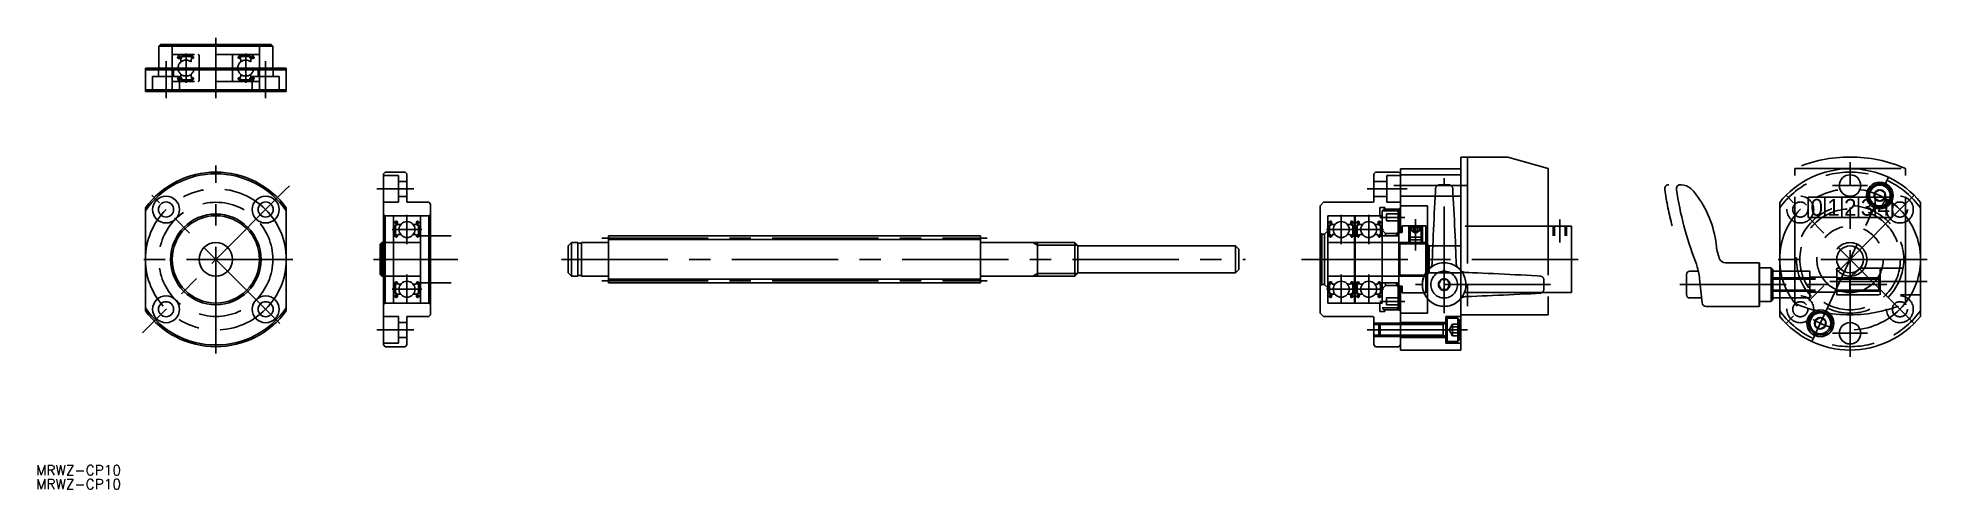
# Model space of a CAD drawing. Extents: x -53 to 510, y -68 to 66.
import ezdxf

# ---------------------------------------------------------------- set-up
doc = ezdxf.new("R2010")
doc.units = 0
for name, pattern in [('CENTER', [50.8, 31.75, -6.35, 6.35, -6.35]), ('DASHED', [19.05, 12.7, -6.35]), ('PHANTOM', [63.5, 31.75, -6.35, 6.35, -6.35, 6.35, -6.35])]:
    doc.linetypes.add(name, pattern=pattern)
doc.layers.get('0').update_dxf_attribs({"linetype": 'CONTINUOUS'})
doc.layers.add('CENTER', color=1, linetype='CENTER')
doc.styles.add('MS_明朝', font='txt', dxfattribs={"height": 2.5})
doc.styles.get("Standard").update_dxf_attribs({"font": 'txt.shx', "height": 3, "bigfont": 'bigfont.shx'})

msp = doc.modelspace()

# ---------------------------------------------------------------- linework, layer by layer
at = {"color": 7, "linetype": 'CONTINUOUS'}
for p, q in [((-17, 63.5), (-16.5, 64)), ((-17, 63.5), (17, 63.5)), ((-17, 63.5), (-17, 57)), ((16.5, 64), (-16.5, 64)), ((16.5, 64), (17, 63.5)), ((17, 63.5), (17, 57)), ((-21, 57), (21, 57)), ((-21, 50), (-21, 57)), ((21, 56.5), (-21, 56.5)), ((21, 50), (21, 57)), ((-21, 50.5), (21, 50.5)), ((-21, 50), (21, 50)), ((50.5, 26), (50, 25.5)), ((50, 25.5), (50, -25.5)), ((54.5, 25), (50, 25)), ((50.5, 26), (56.5, 26)), ((54.5, 25), (54.5, 17)), ((54.5, 23.25), (57, 23.25)), ((57, 25.5), (56.5, 26)), ((57, 25.5), (57, 17)), ((345.79, 26), (345.29, 25.5)), ((345.29, 17.3), (345.29, 25.5)), ((349.19, 23.25), (345.29, 23.25)), ((352.79, 26), (345.79, 26)), ((349.19, 25), (353.29, 25)), ((349.19, 17), (349.19, 25)), ((353.29, 25.5), (352.79, 26)), ((353.29, 8), (353.29, 27)), ((353.29, 27), (371.29, 27)), ((353.29, 25.2), (371.29, 25.2)), ((371.29, -27), (371.29, 27)), ((54.5, 17), (50, 17)), ((54.5, 18.75), (57, 18.75)), ((63.5, 17), (57, 17)), ((63.5, 17), (64, 16.5)), ((329.29, 16), (330.29, 17)), ((330.29, 17), (344.99, 17)), ((349.19, 18.75), (345.29, 18.75)), ((349.19, 17), (353.29, 17)), ((353.29, 18.8), (371.29, 18.8)), ((436.96, 22.21), (437.77, 22.07)), ((466.34, -16.97), (466.34, 16.97)), ((496.21, 20.76), (494.71, 19.9)), ((494.71, 19.9), (494.71, 18.17)), ((494.71, 18.17), (496.21, 17.3)), ((497.71, 19.9), (496.21, 20.76)), ((496.21, 17.3), (497.71, 18.17)), ((497.71, 18.17), (497.71, 19.9)), ((508.34, 16.97), (508.34, -16.97)), ((-21, -15.33), (-21, 15.33)), ((21, -15.33), (21, 15.33)), ((50.5, 13), (50, 13.5)), ((50.5, 13), (63.5, 13)), ((50.5, -13), (50.5, 13)), ((53, -12.7), (53, 12.7)), ((53.45, 11.09), (53.62, 11.29)), ((60.55, 11.09), (60.38, 11.29)), ((61, -12.7), (61, 12.7)), ((63.5, 13), (64, 13.5)), ((63.5, 13), (63.5, -13)), ((64, -16.5), (64, 16.5)), ((329.29, -16), (329.29, 16)), ((331.59, -13), (331.59, 13)), ((331.59, 13), (347.79, 13)), ((332.04, 11.09), (332.21, 11.29)), ((339.15, 11.09), (338.97, 11.29)), ((339.59, -12.7), (339.59, 12.7)), ((339.79, -12.7), (339.79, 12.7)), ((340.24, 11.09), (340.41, 11.29)), ((347.09, 13), (347.09, 15.5)), ((347.09, 15.5), (348.59, 15.5)), ((347.35, 11.09), (347.17, 11.29)), ((347.79, 14.5), (348.29, 15)), ((347.79, -13), (347.79, 14.5)), ((348.29, 15), (352.09, 15)), ((348.59, 15), (348.59, 15.5)), ((349.09, 13.55), (352.59, 13.55)), ((349.09, 13.55), (349.09, 11.45)), ((349.09, 11.45), (352.59, 11.45)), ((352.59, 14.5), (352.09, 15)), ((352.59, 7), (352.59, 14.5)), ((352.59, 14.46), (352.79, 14.46)), ((352.79, 15), (353.29, 15.5)), ((352.79, 15), (352.79, -15)), ((361.29, 16), (353.29, 16)), ((361.29, -16), (361.29, 16)), ((53.1, 11.1), (53.46, 11.1)), ((53.1, 6.95), (53.45, 6.95)), ((53.98, 10.5), (53.33, 10.12)), ((53.33, 10.12), (53.33, 7.3)), ((53.45, 6.95), (53.64, 6.72)), ((53.6, 10.67), (53.46, 10.82)), ((54.18, 10.38), (53.53, 10.01)), ((53.53, 10.01), (53.53, 7.3)), ((53.93, 7.3), (53.53, 7.3)), ((53.53, 7.1), (53.93, 7.1)), ((53.6, 10.96), (53.77, 11.16)), ((53.74, 10.82), (53.6, 10.96)), ((53.6, 10.67), (53.74, 10.82)), ((53.79, 6.65), (53.89, 6.65)), ((53.93, 7.1), (53.93, 7.3)), ((53.95, 11.1), (53.98, 10.5)), ((54.08, 6.78), (54.28, 7.33)), ((54.15, 11.12), (54.2, 10.49)), ((54.18, 10.75), (54.18, 10.38)), ((54.3, 10.4), (55.15, 10.4)), ((54.37, 7.4), (55.15, 7.4)), ((59.7, 10.4), (58.85, 10.4)), ((59.63, 7.4), (58.85, 7.4)), ((59.92, 6.78), (59.72, 7.33)), ((59.85, 11.12), (59.8, 10.49)), ((59.82, 10.75), (59.82, 10.38)), ((59.82, 10.38), (60.47, 10.01)), ((60.05, 11.1), (60.02, 10.5)), ((60.02, 10.5), (60.67, 10.12)), ((60.07, 7.3), (60.47, 7.3)), ((60.07, 7.1), (60.07, 7.3)), ((60.47, 7.1), (60.07, 7.1)), ((60.21, 6.65), (60.11, 6.65)), ((60.4, 10.96), (60.23, 11.16)), ((60.26, 10.82), (60.4, 10.96)), ((60.4, 10.67), (60.26, 10.82)), ((60.55, 6.95), (60.36, 6.72)), ((60.4, 10.67), (60.54, 10.82)), ((60.47, 10.01), (60.47, 7.3)), ((60.9, 11.1), (60.54, 11.1)), ((60.9, 6.95), (60.55, 6.95)), ((60.67, 10.12), (60.67, 7.3)), ((228.06, 7), (117.06, 7)), ((117.06, 5.3), (117.06, 7)), ((117.06, -7), (117.06, 7)), ((228.06, 7), (228.06, -7)), ((329.79, 7.5), (329.29, 8)), ((329.79, -7.5), (329.79, 7.5)), ((329.79, 7.5), (330.59, 7.5)), ((330.59, 7.5), (331.59, 8.5)), ((330.59, -7.5), (330.59, 7.5)), ((331.69, 11.1), (332.05, 11.1)), ((331.69, 6.95), (332.04, 6.95)), ((332.57, 10.5), (331.92, 10.12)), ((331.92, 10.12), (331.92, 7.3)), ((332.04, 6.95), (332.24, 6.72)), ((332.2, 10.67), (332.05, 10.82)), ((332.77, 10.38), (332.12, 10.01)), ((332.12, 10.01), (332.12, 7.3)), ((332.52, 7.3), (332.12, 7.3)), ((332.12, 7.1), (332.52, 7.1)), ((332.2, 10.96), (332.37, 11.16)), ((332.34, 10.82), (332.2, 10.96)), ((332.2, 10.67), (332.34, 10.82)), ((332.39, 6.65), (332.48, 6.65)), ((332.52, 7.1), (332.52, 7.3)), ((332.54, 11.1), (332.57, 10.5)), ((332.67, 6.78), (332.87, 7.33)), ((332.74, 11.12), (332.8, 10.49)), ((332.77, 10.75), (332.77, 10.38)), ((332.9, 10.4), (333.74, 10.4)), ((332.97, 7.4), (333.74, 7.4)), ((338.29, 10.4), (337.44, 10.4)), ((338.22, 7.4), (337.44, 7.4)), ((338.51, 6.78), (338.31, 7.33)), ((338.45, 11.12), (338.39, 10.49)), ((338.41, 10.75), (338.41, 10.38)), ((338.41, 10.38), (339.06, 10.01)), ((338.65, 11.1), (338.61, 10.5)), ((338.61, 10.5), (339.26, 10.12)), ((338.66, 7.1), (338.66, 7.3)), ((338.66, 7.3), (339.06, 7.3)), ((339.06, 7.1), (338.66, 7.1)), ((338.8, 6.65), (338.7, 6.65)), ((338.99, 10.96), (338.82, 11.16)), ((338.85, 10.82), (338.99, 10.96)), ((338.99, 10.67), (338.85, 10.82)), ((339.14, 6.95), (338.95, 6.72)), ((338.99, 10.67), (339.13, 10.82)), ((339.06, 10.01), (339.06, 7.3)), ((339.49, 11.1), (339.13, 11.1)), ((339.49, 6.95), (339.14, 6.95)), ((339.26, 10.12), (339.26, 7.3)), ((339.59, 7), (339.79, 7)), ((339.89, 11.1), (340.25, 11.1)), ((339.89, 6.95), (340.24, 6.95)), ((340.77, 10.5), (340.12, 10.12)), ((340.12, 10.12), (340.12, 7.3)), ((340.24, 6.95), (340.44, 6.72)), ((340.4, 10.67), (340.25, 10.82)), ((340.97, 10.38), (340.32, 10.01)), ((340.32, 10.01), (340.32, 7.3)), ((340.72, 7.3), (340.32, 7.3)), ((340.32, 7.1), (340.72, 7.1)), ((340.4, 10.96), (340.57, 11.16)), ((340.54, 10.82), (340.4, 10.96)), ((340.4, 10.67), (340.54, 10.82)), ((340.59, 6.65), (340.68, 6.65)), ((340.72, 7.1), (340.72, 7.3)), ((340.74, 11.1), (340.77, 10.5)), ((340.87, 6.78), (341.07, 7.33)), ((340.94, 11.12), (341, 10.49)), ((340.97, 10.75), (340.97, 10.38)), ((341.1, 10.4), (341.94, 10.4)), ((341.17, 7.4), (341.94, 7.4)), ((346.49, 10.4), (345.64, 10.4)), ((346.42, 7.4), (345.64, 7.4)), ((346.71, 6.78), (346.51, 7.33)), ((346.65, 11.12), (346.59, 10.49)), ((346.61, 10.75), (346.61, 10.38)), ((346.61, 10.38), (347.26, 10.01)), ((346.85, 11.1), (346.81, 10.5)), ((346.81, 10.5), (347.46, 10.12)), ((346.86, 7.1), (346.86, 7.3)), ((346.86, 7.3), (347.26, 7.3)), ((347.26, 7.1), (346.86, 7.1)), ((347, 6.65), (346.9, 6.65)), ((347.19, 10.96), (347.02, 11.16)), ((347.05, 10.82), (347.19, 10.96)), ((347.19, 10.67), (347.05, 10.82)), ((347.34, 6.95), (347.15, 6.72)), ((347.19, 10.67), (347.33, 10.82)), ((347.26, 10.01), (347.26, 7.3)), ((347.69, 11.1), (347.33, 11.1)), ((347.69, 6.95), (347.34, 6.95)), ((347.46, 10.12), (347.46, 7.3)), ((348.79, 7.75), (347.79, 8.75)), ((352.79, 7), (347.79, 7)), ((348.79, 7), (348.79, 7.75)), ((352.09, 7.75), (348.79, 7.75)), ((352.09, 7.75), (352.59, 8.25)), ((352.09, 7), (352.09, 7.75)), ((352.79, 8), (353.79, 8)), ((353.79, 10), (353.79, 8)), ((353.79, 10), (360.79, 10)), ((356.17, 9.87), (355.79, 9.49)), ((359.79, 9.49), (355.79, 9.49)), ((355.79, 9.49), (355.79, 6.62)), ((359.79, 6.62), (355.79, 6.62)), ((356.54, 5.87), (355.79, 6.62)), ((356.17, 10), (356.17, 9.87)), ((356.17, 9.87), (359.41, 9.87)), ((356.17, 6.24), (356.17, 4.67)), ((356.54, 5.87), (359.04, 5.87)), ((359.04, 5.87), (359.79, 6.62)), ((359.41, 10), (359.41, 9.87)), ((359.41, 9.87), (359.79, 9.49)), ((359.41, 6.24), (359.41, 4.67)), ((359.79, 9.49), (359.79, 6.62)), ((360.79, 10), (360.79, -10)), ((53.3, 5), (60.7, 5)), ((105.06, 4), (106.06, 5)), ((105.06, -4), (105.06, 4)), ((106.06, 5), (106.06, -5)), ((106.06, 5), (107.91, 5)), ((107.91, -5), (107.91, 5)), ((109.06, 4.8), (107.91, 4.8)), ((109.06, 5), (116.76, 5)), ((109.06, -5), (109.06, 5)), ((228.36, 5), (256.11, 5)), ((245.06, -5), (245.06, 5)), ((256.11, 5), (257.06, 4.05)), ((256.11, 5), (256.11, -5)), ((257.06, -4.05), (257.06, 4.05)), ((257.06, 4), (304.06, 4)), ((304.06, 4), (305.06, 3)), ((304.06, 4), (304.06, -4)), ((305.06, -3), (305.06, 3)), ((331.89, 5), (339.29, 5)), ((339.59, 5), (339.79, 5)), ((340.09, 5), (347.49, 5)), ((352.79, 5), (347.79, 5)), ((352.79, 5), (353.12, 4.67)), ((353.12, 4.67), (360.79, 4.67)), ((353.12, 4.67), (353.12, -4.68)), ((361.79, 4), (361.29, 4.5)), ((371.29, 4), (361.79, 4)), ((361.79, 4), (361.79, -4)), ((60.7, -5), (53.3, -5)), ((105.06, -4), (106.06, -5)), ((107.91, -5), (106.06, -5)), ((109.06, -4.8), (107.91, -4.8)), ((116.76, -5), (109.06, -5)), ((228.06, -7), (228.06, -5.3)), ((228.36, -5), (256.11, -5)), ((256.11, -5), (257.06, -4.05)), ((304.06, -4), (257.06, -4)), ((304.06, -4), (305.06, -3)), ((339.29, -5), (331.89, -5)), ((339.59, -5), (339.79, -5)), ((347.49, -5), (340.09, -5)), ((352.79, -5), (347.79, -5)), ((352.79, -5), (353.12, -4.68)), ((353.12, -4.68), (360.79, -4.68)), ((361.79, -4), (361.29, -4.5)), ((361.79, -4), (371.29, -4)), ((438.54, -10.5), (438.54, -4.5)), ((439.54, -3.5), (442.09, -3.5)), ((460.25, -1), (450.22, -1)), ((460.25, -14), (460.25, -1)), ((460.34, -1.2), (460.25, -1)), ((460.34, -1.2), (460.34, -13.8)), ((463.84, -2.5), (460.34, -2.5)), ((463.84, -12.5), (463.84, -2.5)), ((464.34, -3), (463.84, -2.5)), ((464.34, -3), (464.34, -12)), ((466.34, -3.5), (464.34, -3.5)), ((53.1, -6.95), (53.45, -6.95)), ((53.1, -11.1), (53.46, -11.1)), ((53.33, -10.12), (53.33, -7.3)), ((53.98, -10.5), (53.33, -10.12)), ((53.45, -6.95), (53.64, -6.72)), ((53.45, -11.09), (53.62, -11.29)), ((53.6, -10.67), (53.46, -10.82)), ((53.53, -7.1), (53.93, -7.1)), ((53.53, -10.01), (53.53, -7.3)), ((53.93, -7.3), (53.53, -7.3)), ((54.18, -10.38), (53.53, -10.01)), ((53.6, -10.67), (53.74, -10.82)), ((53.74, -10.82), (53.6, -10.96)), ((53.6, -10.96), (53.77, -11.16)), ((53.79, -6.65), (53.89, -6.65)), ((53.93, -7.1), (53.93, -7.3)), ((53.95, -11.1), (53.98, -10.5)), ((54.08, -6.78), (54.28, -7.33)), ((54.15, -11.12), (54.2, -10.49)), ((54.18, -10.75), (54.18, -10.38)), ((54.3, -10.4), (55.15, -10.4)), ((54.37, -7.4), (55.15, -7.4)), ((59.63, -7.4), (58.85, -7.4)), ((59.7, -10.4), (58.85, -10.4)), ((59.92, -6.78), (59.72, -7.33)), ((59.85, -11.12), (59.8, -10.49)), ((59.82, -10.38), (60.47, -10.01)), ((59.82, -10.75), (59.82, -10.38)), ((60.02, -10.5), (60.67, -10.12)), ((60.05, -11.1), (60.02, -10.5)), ((60.47, -7.1), (60.07, -7.1)), ((60.07, -7.1), (60.07, -7.3)), ((60.07, -7.3), (60.47, -7.3)), ((60.21, -6.65), (60.11, -6.65)), ((60.4, -10.96), (60.23, -11.16)), ((60.4, -10.67), (60.26, -10.82)), ((60.26, -10.82), (60.4, -10.96)), ((60.55, -6.95), (60.36, -6.72)), ((60.55, -11.09), (60.38, -11.29)), ((60.4, -10.67), (60.54, -10.82)), ((60.47, -10.01), (60.47, -7.3)), ((60.9, -11.1), (60.54, -11.1)), ((60.9, -6.95), (60.55, -6.95)), ((60.67, -10.12), (60.67, -7.3)), ((228.06, -7), (117.06, -7)), ((329.79, -7.5), (329.29, -8)), ((330.59, -7.5), (329.79, -7.5)), ((330.59, -7.5), (331.59, -8.5)), ((331.69, -6.95), (332.04, -6.95)), ((331.69, -11.1), (332.05, -11.1)), ((331.92, -10.12), (331.92, -7.3)), ((332.57, -10.5), (331.92, -10.12)), ((332.04, -6.95), (332.24, -6.72)), ((332.04, -11.09), (332.21, -11.29)), ((332.2, -10.67), (332.05, -10.82)), ((332.12, -7.1), (332.52, -7.1)), ((332.12, -10.01), (332.12, -7.3)), ((332.52, -7.3), (332.12, -7.3)), ((332.77, -10.38), (332.12, -10.01)), ((332.2, -10.67), (332.34, -10.82)), ((332.34, -10.82), (332.2, -10.96)), ((332.2, -10.96), (332.37, -11.16)), ((332.39, -6.65), (332.48, -6.65)), ((332.52, -7.1), (332.52, -7.3)), ((332.54, -11.1), (332.57, -10.5)), ((332.67, -6.78), (332.87, -7.33)), ((332.74, -11.12), (332.8, -10.49)), ((332.77, -10.75), (332.77, -10.38)), ((332.9, -10.4), (333.74, -10.4)), ((332.97, -7.4), (333.74, -7.4)), ((338.22, -7.4), (337.44, -7.4)), ((338.29, -10.4), (337.44, -10.4)), ((338.51, -6.78), (338.31, -7.33)), ((338.45, -11.12), (338.39, -10.49)), ((338.41, -10.38), (339.06, -10.01)), ((338.41, -10.75), (338.41, -10.38)), ((338.61, -10.5), (339.26, -10.12)), ((338.65, -11.1), (338.61, -10.5)), ((338.66, -7.1), (338.66, -7.3)), ((339.06, -7.1), (338.66, -7.1)), ((338.66, -7.3), (339.06, -7.3)), ((338.8, -6.65), (338.7, -6.65)), ((338.99, -10.96), (338.82, -11.16)), ((338.99, -10.67), (338.85, -10.82)), ((338.85, -10.82), (338.99, -10.96)), ((339.14, -6.95), (338.95, -6.72)), ((339.15, -11.09), (338.97, -11.29)), ((338.99, -10.67), (339.13, -10.82)), ((339.06, -10.01), (339.06, -7.3)), ((339.49, -11.1), (339.13, -11.1)), ((339.49, -6.95), (339.14, -6.95)), ((339.26, -10.12), (339.26, -7.3)), ((339.59, -7), (339.79, -7)), ((339.89, -6.95), (340.24, -6.95)), ((339.89, -11.1), (340.25, -11.1)), ((340.12, -10.12), (340.12, -7.3)), ((340.77, -10.5), (340.12, -10.12)), ((340.24, -6.95), (340.44, -6.72)), ((340.24, -11.09), (340.41, -11.29)), ((340.4, -10.67), (340.25, -10.82)), ((340.32, -7.1), (340.72, -7.1)), ((340.32, -10.01), (340.32, -7.3)), ((340.72, -7.3), (340.32, -7.3)), ((340.97, -10.38), (340.32, -10.01)), ((340.4, -10.67), (340.54, -10.82)), ((340.54, -10.82), (340.4, -10.96)), ((340.4, -10.96), (340.57, -11.16)), ((340.59, -6.65), (340.68, -6.65)), ((340.72, -7.1), (340.72, -7.3)), ((340.74, -11.1), (340.77, -10.5)), ((340.87, -6.78), (341.07, -7.33)), ((340.94, -11.12), (341, -10.49)), ((340.97, -10.75), (340.97, -10.38)), ((341.1, -10.4), (341.94, -10.4)), ((341.17, -7.4), (341.94, -7.4)), ((346.42, -7.4), (345.64, -7.4)), ((346.49, -10.4), (345.64, -10.4)), ((346.71, -6.78), (346.51, -7.33)), ((346.65, -11.12), (346.59, -10.49)), ((346.61, -10.38), (347.26, -10.01)), ((346.61, -10.75), (346.61, -10.38)), ((346.81, -10.5), (347.46, -10.12)), ((346.85, -11.1), (346.81, -10.5)), ((346.86, -7.1), (346.86, -7.3)), ((347.26, -7.1), (346.86, -7.1)), ((346.86, -7.3), (347.26, -7.3)), ((347, -6.65), (346.9, -6.65)), ((347.19, -10.96), (347.02, -11.16)), ((347.19, -10.67), (347.05, -10.82)), ((347.05, -10.82), (347.19, -10.96)), ((347.34, -6.95), (347.15, -6.72)), ((347.35, -11.09), (347.17, -11.29)), ((347.19, -10.67), (347.33, -10.82)), ((347.26, -10.01), (347.26, -7.3)), ((347.69, -11.1), (347.33, -11.1)), ((347.69, -6.95), (347.34, -6.95)), ((347.46, -10.12), (347.46, -7.3)), ((352.79, -7), (347.79, -7)), ((348.79, -7.75), (347.79, -8.75)), ((348.79, -7), (348.79, -7.75)), ((352.09, -7.75), (348.79, -7.75)), ((352.09, -7), (352.09, -7.75)), ((352.09, -7.75), (352.59, -8.25)), ((352.59, -7), (352.59, -14.5)), ((352.79, -8), (353.79, -8)), ((353.29, -8), (353.29, -27)), ((353.79, -8), (353.79, -10)), ((353.79, -10), (360.79, -10)), ((443.22, -12.93), (442.46, -5.75)), ((50.5, -13), (50, -13.5)), ((63.5, -13), (50.5, -13)), ((63.5, -13), (64, -13.5)), ((64, -16.5), (63.5, -17)), ((330.29, -17), (329.29, -16)), ((331.59, -13), (347.79, -13)), ((347.09, -13), (347.09, -15.5)), ((347.09, -15.5), (348.59, -15.5)), ((347.79, -14.5), (348.29, -15)), ((348.29, -15), (352.09, -15)), ((348.59, -15), (348.59, -15.5)), ((349.09, -11.45), (352.59, -11.45)), ((349.09, -13.55), (349.09, -11.45)), ((349.09, -13.55), (352.59, -13.55)), ((352.59, -14.5), (352.09, -15)), ((352.59, -14.46), (352.79, -14.46)), ((352.79, -15), (353.29, -15.5)), ((361.29, -16), (353.29, -16)), ((439.54, -11.5), (443.07, -11.5)), ((444.42, -14), (460.25, -14)), ((460.25, -14), (460.34, -13.8)), ((463.84, -12.5), (460.34, -12.5)), ((464.34, -12), (463.84, -12.5)), ((466.34, -11.5), (464.34, -11.5)), ((54.5, -17), (50, -17)), ((54.5, -25), (54.5, -17)), ((54.5, -18.75), (57, -18.75)), ((63.5, -17), (57, -17)), ((57, -17), (57, -25.5)), ((330.29, -17), (344.99, -17)), ((345.29, -17.3), (345.29, -25.5)), ((345.29, -19.38), (346.79, -19.38)), ((347.17, -19), (346.79, -19.38)), ((346.79, -19.38), (346.79, -22.62)), ((347.17, -19), (347.17, -23)), ((366.59, -19), (347.17, -19)), ((366.79, -18.75), (353.29, -18.75)), ((365.99, -23), (365.99, -19)), ((366.79, -17), (371.29, -17)), ((366.79, -25), (366.79, -17)), ((367.19, -17.5), (366.79, -17.9)), ((367.19, -24.5), (367.19, -17.5)), ((370.39, -17.5), (367.19, -17.5)), ((370.39, -24.5), (370.39, -17.5)), ((370.39, -17.5), (370.79, -17.9)), ((370.79, -24.1), (370.79, -17.9)), ((478.46, -17.3), (476.96, -18.17)), ((476.96, -18.17), (476.96, -19.9)), ((476.96, -19.9), (478.46, -20.76)), ((479.96, -18.17), (478.46, -17.3)), ((478.46, -20.76), (479.96, -19.9)), ((479.96, -19.9), (479.96, -18.17)), ((54.5, -25), (50, -25)), ((50, -25.5), (50.5, -26)), ((56.5, -26), (50.5, -26)), ((54.5, -23.25), (57, -23.25)), ((56.5, -26), (57, -25.5)), ((345.29, -22.62), (346.79, -22.62)), ((345.29, -25.5), (345.79, -26)), ((352.79, -26), (345.79, -26)), ((346.79, -22.62), (347.17, -23)), ((366.59, -23), (347.17, -23)), ((352.79, -26), (353.29, -25.5)), ((366.79, -23.25), (353.29, -23.25)), ((353.29, -27), (371.29, -27)), ((366.79, -24.1), (367.19, -24.5)), ((366.79, -25), (371.29, -25)), ((370.39, -24.5), (367.19, -24.5)), ((370.79, -24.1), (370.39, -24.5))]:
    msp.add_line(p, q, dxfattribs=at)
at = {"color": 3, "linetype": 'DASHED'}
for p, q in [((-13, 63.5), (-13.5, 64)), ((-13, 50.5), (-13, 63.5)), ((13, 63.5), (13.5, 64)), ((13, 63.5), (13, 50.5)), ((-17.1, 54.5), (-17.1, 57)), ((12.7, 61), (-12.7, 61)), ((-12.6, 54.5), (-12.6, 57)), ((-11.09, 60.55), (-11.29, 60.38)), ((-10.96, 60.4), (-11.16, 60.23)), ((-11.12, 59.85), (-10.49, 59.8)), ((-11.1, 60.9), (-11.1, 60.54)), ((-11.1, 60.05), (-10.5, 60.02)), ((-10.82, 60.26), (-10.96, 60.4)), ((-10.67, 60.4), (-10.82, 60.54)), ((-10.67, 60.4), (-10.82, 60.26)), ((-10.75, 59.82), (-10.38, 59.82)), ((-10.5, 60.02), (-10.12, 60.67)), ((-10.4, 59.7), (-10.4, 58.85)), ((-10.38, 59.82), (-10.01, 60.47)), ((-10.12, 60.67), (-7.3, 60.67)), ((-10.01, 60.47), (-7.3, 60.47)), ((-7.4, 59.63), (-7.4, 58.85)), ((-6.78, 59.92), (-7.33, 59.72)), ((-7.3, 60.07), (-7.3, 60.47)), ((-7.1, 60.07), (-7.3, 60.07)), ((-7.1, 60.47), (-7.1, 60.07)), ((-6.95, 60.9), (-6.95, 60.55)), ((-6.95, 60.55), (-6.72, 60.36)), ((-6.65, 60.21), (-6.65, 60.11)), ((-5, 53.3), (-5, 60.7)), ((5, 60.7), (5, 53.3)), ((6.65, 60.21), (6.65, 60.11)), ((6.95, 60.55), (6.72, 60.36)), ((6.78, 59.92), (7.33, 59.72)), ((6.95, 60.9), (6.95, 60.55)), ((7.1, 60.47), (7.1, 60.07)), ((7.1, 60.07), (7.3, 60.07)), ((10.12, 60.67), (7.3, 60.67)), ((10.01, 60.47), (7.3, 60.47)), ((7.3, 60.07), (7.3, 60.47)), ((7.4, 59.63), (7.4, 58.85)), ((10.38, 59.82), (10.01, 60.47)), ((10.5, 60.02), (10.12, 60.67)), ((10.75, 59.82), (10.38, 59.82)), ((10.4, 59.7), (10.4, 58.85)), ((11.12, 59.85), (10.49, 59.8)), ((11.1, 60.05), (10.5, 60.02)), ((10.67, 60.4), (10.82, 60.54)), ((10.67, 60.4), (10.82, 60.26)), ((10.82, 60.26), (10.96, 60.4)), ((10.96, 60.4), (11.16, 60.23)), ((11.09, 60.55), (11.29, 60.38)), ((11.1, 60.9), (11.1, 60.54)), ((12.6, 54.5), (12.6, 57)), ((17.1, 54.5), (17.1, 57)), ((-18.85, 54.5), (-10.85, 54.5)), ((-18.85, 54.5), (-18.85, 50)), ((12.7, 53), (-12.7, 53)), ((-11.09, 53.45), (-11.29, 53.62)), ((-10.96, 53.6), (-11.16, 53.77)), ((-11.12, 54.15), (-10.49, 54.2)), ((-11.1, 53.95), (-10.5, 53.98)), ((-11.1, 53.1), (-11.1, 53.46)), ((-10.82, 53.74), (-10.96, 53.6)), ((-10.85, 54.5), (-10.85, 50)), ((-10.67, 53.6), (-10.82, 53.74)), ((-10.67, 53.6), (-10.82, 53.46)), ((-10.75, 54.18), (-10.38, 54.18)), ((-10.5, 53.98), (-10.12, 53.33)), ((-10.4, 54.3), (-10.4, 55.15)), ((-10.38, 54.18), (-10.01, 53.53)), ((-10.12, 53.33), (-7.3, 53.33)), ((-10.01, 53.53), (-7.3, 53.53)), ((-7.4, 54.37), (-7.4, 55.15)), ((-6.78, 54.08), (-7.33, 54.28)), ((-7.1, 53.93), (-7.3, 53.93)), ((-7.3, 53.93), (-7.3, 53.53)), ((-7.1, 53.53), (-7.1, 53.93)), ((-6.95, 53.45), (-6.72, 53.64)), ((-6.95, 53.1), (-6.95, 53.45)), ((-6.65, 53.79), (-6.65, 53.89)), ((6.65, 53.79), (6.65, 53.89)), ((6.95, 53.45), (6.72, 53.64)), ((6.78, 54.08), (7.33, 54.28)), ((6.95, 53.1), (6.95, 53.45)), ((7.1, 53.93), (7.3, 53.93)), ((7.1, 53.53), (7.1, 53.93)), ((7.3, 53.93), (7.3, 53.53)), ((10.01, 53.53), (7.3, 53.53)), ((10.12, 53.33), (7.3, 53.33)), ((7.4, 54.37), (7.4, 55.15)), ((10.38, 54.18), (10.01, 53.53)), ((10.5, 53.98), (10.12, 53.33)), ((10.75, 54.18), (10.38, 54.18)), ((10.4, 54.3), (10.4, 55.15)), ((11.12, 54.15), (10.49, 54.2)), ((11.1, 53.95), (10.5, 53.98)), ((10.67, 53.6), (10.82, 53.74)), ((10.67, 53.6), (10.82, 53.46)), ((10.82, 53.74), (10.96, 53.6)), ((18.85, 54.5), (10.85, 54.5)), ((10.85, 54.5), (10.85, 50)), ((10.96, 53.6), (11.16, 53.77)), ((11.09, 53.45), (11.29, 53.62)), ((11.1, 53.1), (11.1, 53.46)), ((18.85, 54.5), (18.85, 50)), ((-13, 50.5), (-13.5, 50)), ((13, 50.5), (13.5, 50)), ((356.64, 8.37), (356.64, 9.87)), ((356.64, 8.37), (358.95, 8.37)), ((357.79, 7.79), (356.79, 8.37)), ((357.22, 9.87), (357.22, 8.37)), ((358.79, 8.37), (357.79, 7.79)), ((358.37, 9.87), (358.37, 8.37)), ((358.95, 8.37), (358.95, 9.87)), ((464.34, -5.5), (496.3, -5.5)), ((475.34, -3.5), (466.34, -3.5)), ((475.34, -11.5), (475.34, -3.5)), ((475.34, -5.25), (483.34, -5.25)), ((483.34, -10.6), (483.34, -2.6)), ((483.34, -2.6), (484.3, -2.6)), ((488.3, -4.3), (487.3, -5.3)), ((487.3, -5.3), (487.3, -10.6)), ((488.7, -4.3), (488.3, -4.3)), ((490.4, -2.6), (488.7, -4.3)), ((490.38, -2.6), (508.34, -2.6)), ((495.96, -9.5), (495.96, -5.5)), ((496.34, -5.88), (495.96, -5.5)), ((496.3, -2.6), (496.3, -10.6)), ((464.34, -5.88), (496.34, -5.88)), ((464.34, -9.12), (496.34, -9.12)), ((464.34, -9.5), (496.3, -9.5)), ((475.34, -9.75), (483.34, -9.75)), ((483.34, -10.6), (508.34, -10.6)), ((495.96, -9.5), (496.34, -9.12)), ((496.34, -9.12), (496.34, -5.88)), ((466.34, -11.5), (475.34, -11.5)), ((368.79, -19.27), (367.79, -21)), ((368.79, -22.73), (367.79, -21)), ((370.79, -19.27), (368.79, -19.27)), ((368.79, -19.27), (368.79, -22.73)), ((370.79, -20.13), (368.79, -20.13)), ((370.79, -21.87), (368.79, -21.87)), ((370.79, -22.73), (368.79, -22.73))]:
    msp.add_line(p, q, dxfattribs=at)
at = {"color": 3, "linetype": 'PHANTOM'}
for p, q in [((371.29, 30.5), (385.29, 30.5)), ((371.29, 30.5), (371.29, 27)), ((373.29, 30.5), (373.29, -16.5)), ((385.29, 30.5), (397.29, 27.06)), ((366.29, -16), (366.29, 24.23)), ((397.29, 27.06), (397.29, -16.5)), ((470.84, 27.06), (503.84, 27.06)), ((470.84, -13.1), (470.84, 27.06)), ((503.84, -13.1), (503.84, 27.06)), ((367.65, 22.23), (364.94, 22.23)), ((474.84, 18.5), (499.84, 18.5)), ((474.84, 18.5), (474.84, 12.5)), ((479.84, 18.5), (479.84, 12.5)), ((484.84, 18.5), (484.84, 12.5)), ((489.84, 18.5), (489.84, 12.5)), ((494.84, 18.5), (494.84, 12.5)), ((499.84, 18.5), (499.84, 12.5)), ((400.79, 11.9), (400.79, 5)), ((474.84, 12.5), (499.84, 12.5)), ((70.2, 7), (61, 7)), ((404.29, 9.9), (371.29, 9.9)), ((398.79, 9.9), (398.79, 7)), ((399.17, 9.9), (399.17, 7)), ((402.41, 9.9), (402.41, 7)), ((402.79, 9.9), (402.79, 7)), ((404.29, 9.9), (404.29, -9.9)), ((49, 4.5), (49.5, 5)), ((49, 4.5), (49, -4.5)), ((49.5, 5), (49.5, -5)), ((61, 5), (49.5, 5)), ((49.5, -5), (49, -4.5)), ((61, -5), (49.5, -5)), ((70.2, -7), (61, -7)), ((398.03, -7.5), (357.79, -7.5)), ((365.43, -6), (364.56, -7.5)), ((364.56, -7.5), (365.43, -9)), ((367.16, -6), (365.43, -6)), ((365.43, -9), (367.16, -9)), ((368.03, -7.5), (367.16, -6)), ((367.16, -9), (368.03, -7.5)), ((404.29, -9.9), (371.29, -9.9)), ((396.03, -8.85), (396.03, -6.15)), ((371.29, -16.5), (397.29, -16.5))]:
    msp.add_line(p, q, dxfattribs=at)
at = {"color": 3, "linetype": 'CONTINUOUS'}
for p, q in [((347.79, 14.46), (352.59, 14.46)), ((352.09, 15), (352.79, 15)), ((228.06, 5.92), (117.06, 5.92)), ((355.79, 10), (355.79, 9.49)), ((355.79, 6.62), (355.79, 4.67)), ((356.17, 9.87), (356.17, 6.24)), ((359.41, 9.87), (359.41, 6.24)), ((359.79, 10), (359.79, 9.49)), ((359.79, 6.62), (359.79, 4.67)), ((245.06, 4.19), (243.65, 5)), ((245.06, 4.19), (257.06, 4.19)), ((360.79, 5), (352.79, 5)), ((245.06, -4.19), (243.65, -5)), ((245.06, -4.19), (257.06, -4.19)), ((360.79, -5), (352.79, -5)), ((228.06, -5.92), (117.06, -5.92)), ((347.79, -14.46), (352.59, -14.46)), ((352.09, -15), (352.79, -15)), ((345.29, -19), (347.17, -19)), ((365.99, -19.38), (346.79, -19.38)), ((366.69, -18.97), (365.99, -19.38)), ((345.29, -23), (347.17, -23)), ((365.99, -22.62), (346.79, -22.62)), ((366.69, -23.03), (365.99, -22.62))]:
    msp.add_line(p, q, dxfattribs=at)
at = {"color": 3, "linetype": 'PHANTOM', "flags": 128}
for points in [[(363.74, 21.1), (363.69, 20.23), (363.6, 18.59), (363.51, 16.95), (363.43, 15.31), (363.34, 13.68), (363.26, 12.06), (363.18, 10.45), (363.11, 8.84), (363.04, 7.23), (362.97, 5.64), (362.9, 4.06), (362.84, 2.48), (362.78, 0.91), (362.74, -0.18)], [(369.85, -0.18), (369.82, 0.64), (369.76, 2.21), (369.7, 3.78), (369.63, 5.37), (369.56, 6.96), (369.49, 8.56), (369.42, 10.16), (369.34, 11.78), (369.26, 13.4), (369.18, 15.03), (369.09, 16.66), (369, 18.3), (368.91, 19.95), (368.84, 21.1)], [(394.89, -4.95), (394.03, -4.9), (392.38, -4.81), (390.74, -4.72), (389.11, -4.63), (387.48, -4.55), (385.86, -4.47), (384.24, -4.39), (382.63, -4.32), (381.03, -4.24), (379.44, -4.18), (377.85, -4.11), (376.27, -4.05), (374.71, -3.99), (373.62, -3.95)], [(373.62, -11.05), (374.44, -11.02), (376, -10.96), (377.58, -10.9), (379.16, -10.84), (380.75, -10.77), (382.35, -10.7), (383.96, -10.62), (385.57, -10.55), (387.19, -10.47), (388.82, -10.38), (390.46, -10.3), (392.1, -10.21), (393.74, -10.12), (394.89, -10.05)]]:
    msp.add_lwpolyline(points, dxfattribs=at)
at = {"color": 3, "linetype": 'DASHED'}
for centre, radius in [((-8.9, 57), 2.38), ((8.9, 57), 2.38), ((0, 0), 17), ((472.49, 14.85), 4), ((472.49, 14.85), 2.25), ((502.19, 14.85), 4), ((502.19, 14.85), 2.25), ((487.34, 0), 16), ((487.34, 0), 15), ((487.34, 0), 5), ((472.49, -14.85), 4), ((502.19, -14.85), 4), ((472.49, -14.85), 2.25), ((502.19, -14.85), 2.25)]:
    msp.add_circle(centre, radius, dxfattribs=at)
at = {"color": 7, "linetype": 'CONTINUOUS'}
for centre, radius in [((487.34, 22), 3.2), ((496.21, 19.03), 4), ((-14.85, 14.85), 4), ((-14.85, 14.85), 2.25), ((14.85, 14.85), 4), ((14.85, 14.85), 2.25), ((496.21, 19.03), 3.5), ((496.21, 19.03), 3.1), ((496.21, 19.03), 1.73), ((0, 0), 13.5), ((0, 0), 13), ((57, 8.9), 2.38), ((335.59, 8.9), 2.38), ((343.79, 8.9), 2.38), ((0, 0), 5), ((487.34, 0), 4), ((-14.85, -14.85), 4), ((14.85, -14.85), 4), ((57, -8.9), 2.38), ((335.59, -8.9), 2.38), ((343.79, -8.9), 2.38), ((-14.85, -14.85), 2.25), ((14.85, -14.85), 2.25), ((478.46, -19.03), 4), ((478.46, -19.03), 3.5), ((478.46, -19.03), 3.1), ((478.46, -19.03), 1.73), ((487.34, -22), 3.2)]:
    msp.add_circle(centre, radius, dxfattribs=at)
at = {"color": 3, "linetype": 'PHANTOM'}
for centre, radius in [((487.34, 0), 9.9), ((366.29, -7.5), 4), ((366.29, -7.5), 1.73)]:
    msp.add_circle(centre, radius, dxfattribs=at)
at = {"color": 3, "linetype": 'DASHED'}
for centre, radius, start, end in [((-12.7, 60.7), 0.3, 90, 180), ((-11.1, 60.15), 0.3, 129.863, 265.0646), ((-11.2, 60.9), 0.1, 0, 90), ((-11.1, 60.15), 0.1, 130.0497, 266.8983), ((-10.96, 60.4), 0.2, 44.998, 129.863), ((-10.5, 59.7), 0.1, 0, 85.0646), ((-7.3, 59.63), 0.1, 110.0084, 180), ((-7.3, 60.47), 0.2, 0, 90), ((-6.85, 60.9), 0.1, 90, 180), ((-6.85, 60.11), 0.2, 290.0084, 0), ((-6.85, 60.21), 0.2, 0, 50.0238), ((-5.3, 60.7), 0.3, 360, 90), ((5.3, 60.7), 0.3, 90, 180), ((6.85, 60.21), 0.2, 129.9762, 180), ((6.85, 60.11), 0.2, 180, 249.9916), ((6.85, 60.9), 0.1, 0, 90), ((7.3, 60.47), 0.2, 90, 180), ((7.3, 59.63), 0.1, 0, 69.9916), ((10.5, 59.7), 0.1, 94.9354, 180), ((10.96, 60.4), 0.2, 50.137, 135.002), ((11.2, 60.9), 0.1, 90, 180), ((11.1, 60.15), 0.1, 273.1017, 49.9503), ((11.1, 60.15), 0.3, 274.9354, 50.137), ((12.7, 60.7), 0.3, 0, 90), ((-12.7, 53.3), 0.3, 180, 270), ((-11.1, 53.85), 0.3, 94.9354, 230.137), ((-11.1, 53.85), 0.1, 93.1017, 229.9503), ((-11.2, 53.1), 0.1, 270, 0), ((-10.96, 53.6), 0.2, 230.137, 315.002), ((-10.5, 54.3), 0.1, 274.9354, 0), ((-7.3, 54.37), 0.1, 180, 249.9916), ((-7.3, 53.53), 0.2, 270, 0), ((-6.85, 53.1), 0.1, 180, 270), ((-6.85, 53.89), 0.2, 0, 69.9916), ((-6.85, 53.79), 0.2, 309.9762, 0), ((-5.3, 53.3), 0.3, 270, 0), ((5.3, 53.3), 0.3, 180, 270), ((6.85, 53.89), 0.2, 110.0084, 180), ((6.85, 53.79), 0.2, 180, 230.0238), ((6.85, 53.1), 0.1, 270, 0), ((7.3, 53.53), 0.2, 180, 270), ((7.3, 54.37), 0.1, 290.0084, 0), ((10.5, 54.3), 0.1, 180, 265.0646), ((10.96, 53.6), 0.2, 224.998, 309.863), ((11.1, 53.85), 0.1, 310.0497, 86.8983), ((11.2, 53.1), 0.1, 180, 270), ((11.1, 53.85), 0.3, 309.863, 85.0646), ((12.7, 53.3), 0.3, 270, 0), ((487.34, 0), 26, 36.1289, 143.8711), ((487.34, 0), 26, 216.1289, 323.8711)]:
    msp.add_arc(centre, radius, start, end, dxfattribs=at)
at = {"color": 3, "linetype": 'PHANTOM'}
for centre, radius, start, end in [((487.34, -10.78), 41.28, 66.4405, 113.5595), ((364.94, 21.03), 1.2, 90, 176.7189), ((367.65, 21.03), 1.2, 3.2811, 90), ((433.25, 21.03), 1.2, 90, 188.3651), ((531, 35.41), 100, 188.3651, 194.7507), ((366.29, -7.5), 6.5, 41.138, 318.862), ((366.29, -7.5), 6.5, 131.138, 48.862), ((360.7, -1.1), 2, 311.138, 357.6304), ((160.72, 7.18), 202.16, 357.6304, 357.9153), ((571.35, 7.16), 201.63, 182.0843, 182.3699), ((371.89, -1.1), 2, 182.3699, 228.862), ((372.7, -1.91), 2, 221.138, 267.6304), ((380.97, 198.08), 202.16, 267.6304, 267.9153), ((394.83, -6.15), 1.2, 0, 86.7189), ((372.7, -13.09), 2, 92.3699, 138.862), ((380.95, -212.55), 201.63, 92.0843, 92.3699), ((394.83, -8.85), 1.2, 273.2811, 0), ((487.34, 25.24), 41.74, 246.7131, 293.2869)]:
    msp.add_arc(centre, radius, start, end, dxfattribs=at)
at = {"color": 7, "linetype": 'CONTINUOUS'}
for centre, radius, start, end in [((0, 0), 26, 36.1289, 143.8711), ((0, 0), 25.5, 34.5603, 145.4397), ((487.34, 0), 27, 38.9424, 141.0576), ((344.99, 17.3), 0.3, 270, 0), ((436.75, 21.03), 1.2, 80, 188.3651), ((534.5, 35.41), 100, 188.3651, 201.1362), ((436.99, 17.64), 4.5, 39.792, 80), ((409.71, -5.08), 40, 38.0212, 39.792), ((417.59, 1.08), 30, 6.5446, 38.0212), ((53.3, 12.7), 0.3, 90, 180), ((53.85, 11.1), 0.3, 4.9354, 140.137), ((60.15, 11.1), 0.3, 39.863, 175.0646), ((60.7, 12.7), 0.3, 360, 90), ((331.89, 12.7), 0.3, 90, 180), ((332.44, 11.1), 0.3, 4.9354, 140.137), ((338.74, 11.1), 0.3, 39.863, 175.0646), ((339.29, 12.7), 0.3, 360, 90), ((340.09, 12.7), 0.3, 90, 180), ((340.64, 11.1), 0.3, 4.9354, 140.137), ((346.94, 11.1), 0.3, 39.863, 175.0646), ((347.49, 12.7), 0.3, 360, 90), ((53.1, 11.2), 0.1, 180, 270), ((53.1, 6.85), 0.1, 90, 180), ((53.53, 7.3), 0.2, 180, 270), ((53.6, 10.96), 0.2, 140.137, 225.002), ((53.79, 6.85), 0.2, 219.9762, 270), ((53.85, 11.1), 0.1, 3.1017, 139.9503), ((53.89, 6.85), 0.2, 270, 339.9916), ((54.3, 10.5), 0.1, 184.9354, 270), ((54.37, 7.3), 0.1, 90, 159.9916), ((59.63, 7.3), 0.1, 20.0084, 90), ((59.7, 10.5), 0.1, 270, 355.0646), ((60.11, 6.85), 0.2, 200.0084, 270), ((60.15, 11.1), 0.1, 40.0497, 176.8983), ((60.21, 6.85), 0.2, 270, 320.0238), ((60.47, 7.3), 0.2, 270, 0), ((60.4, 10.96), 0.2, 314.998, 39.863), ((60.9, 11.2), 0.1, 270, 0), ((60.9, 6.85), 0.1, 0, 90), ((331.69, 11.2), 0.1, 180, 270), ((331.69, 6.85), 0.1, 90, 180), ((332.12, 7.3), 0.2, 180, 270), ((332.2, 10.96), 0.2, 140.137, 225.002), ((332.39, 6.85), 0.2, 219.9762, 270), ((332.44, 11.1), 0.1, 3.1017, 139.9503), ((332.48, 6.85), 0.2, 270, 339.9916), ((332.9, 10.5), 0.1, 184.9354, 270), ((332.97, 7.3), 0.1, 90, 159.9916), ((338.22, 7.3), 0.1, 20.0084, 90), ((338.29, 10.5), 0.1, 270, 355.0646), ((338.7, 6.85), 0.2, 200.0084, 270), ((338.75, 11.1), 0.1, 40.0497, 176.8983), ((338.8, 6.85), 0.2, 270, 320.0238), ((339.06, 7.3), 0.2, 270, 0), ((338.99, 10.96), 0.2, 314.998, 39.863), ((339.49, 11.2), 0.1, 270, 0), ((339.49, 6.85), 0.1, 0, 90), ((339.89, 11.2), 0.1, 180, 270), ((339.89, 6.85), 0.1, 90, 180), ((340.32, 7.3), 0.2, 180, 270), ((340.4, 10.96), 0.2, 140.137, 225.002), ((340.59, 6.85), 0.2, 219.9762, 270), ((340.64, 11.1), 0.1, 3.1017, 139.9503), ((340.68, 6.85), 0.2, 270, 339.9916), ((341.1, 10.5), 0.1, 184.9354, 270), ((341.17, 7.3), 0.1, 90, 159.9916), ((346.42, 7.3), 0.1, 20.0084, 90), ((346.49, 10.5), 0.1, 270, 355.0646), ((346.9, 6.85), 0.2, 200.0084, 270), ((346.95, 11.1), 0.1, 40.0497, 176.8983), ((347, 6.85), 0.2, 270, 320.0238), ((347.26, 7.3), 0.2, 270, 0), ((347.19, 10.96), 0.2, 314.998, 39.863), ((347.69, 11.2), 0.1, 270, 0), ((347.69, 6.85), 0.1, 0, 90), ((53.3, 5.3), 0.3, 180, 270), ((60.7, 5.3), 0.3, 270, 0), ((116.76, 5.3), 0.3, 270, 0), ((228.36, 5.3), 0.3, 180, 270), ((331.89, 5.3), 0.3, 180, 270), ((339.29, 5.3), 0.3, 270, 0), ((340.09, 5.3), 0.3, 180, 270), ((347.49, 5.3), 0.3, 270, 0), ((467.26, 6.78), 20, 186.5446, 198.7225), ((450.22, 1), 2, 198.7225, 270), ((53.3, -5.3), 0.3, 90, 180), ((60.7, -5.3), 0.3, 360, 90), ((116.76, -5.3), 0.3, 0, 90), ((228.36, -5.3), 0.3, 90, 180), ((331.89, -5.3), 0.3, 90, 180), ((339.29, -5.3), 0.3, 360, 90), ((340.09, -5.3), 0.3, 90, 180), ((347.49, -5.3), 0.3, 360, 90), ((439.54, -4.5), 1, 90, 180), ((422.58, -7.86), 20, 11.9217, 21.1362), ((422.57, -7.87), 20.01, 6.0584, 11.9207), ((53.1, -6.85), 0.1, 180, 270), ((53.1, -11.2), 0.1, 90, 180), ((53.53, -7.3), 0.2, 90, 180), ((53.6, -10.96), 0.2, 134.998, 219.863), ((53.85, -11.1), 0.3, 219.863, 355.0646), ((53.79, -6.85), 0.2, 90, 140.0238), ((53.85, -11.1), 0.1, 220.0497, 356.8983), ((53.89, -6.85), 0.2, 20.0084, 90), ((54.3, -10.5), 0.1, 90, 175.0646), ((54.37, -7.3), 0.1, 200.0084, 270), ((59.63, -7.3), 0.1, 270, 339.9916), ((59.7, -10.5), 0.1, 4.9354, 90), ((60.15, -11.1), 0.3, 184.9354, 320.137), ((60.11, -6.85), 0.2, 90, 159.9916), ((60.15, -11.1), 0.1, 183.1017, 319.9503), ((60.21, -6.85), 0.2, 39.9762, 90), ((60.47, -7.3), 0.2, 0, 90), ((60.4, -10.96), 0.2, 320.137, 45.002), ((60.9, -6.85), 0.1, 270, 0), ((60.9, -11.2), 0.1, 0, 90), ((331.69, -6.85), 0.1, 180, 270), ((331.69, -11.2), 0.1, 90, 180), ((332.12, -7.3), 0.2, 90, 180), ((332.2, -10.96), 0.2, 134.998, 219.863), ((332.44, -11.1), 0.3, 219.863, 355.0646), ((332.39, -6.85), 0.2, 90, 140.0238), ((332.44, -11.1), 0.1, 220.0497, 356.8983), ((332.48, -6.85), 0.2, 20.0084, 90), ((332.9, -10.5), 0.1, 90, 175.0646), ((332.97, -7.3), 0.1, 200.0084, 270), ((338.22, -7.3), 0.1, 270, 339.9916), ((338.29, -10.5), 0.1, 4.9354, 90), ((338.74, -11.1), 0.3, 184.9354, 320.137), ((338.7, -6.85), 0.2, 90, 159.9916), ((338.75, -11.1), 0.1, 183.1017, 319.9503), ((338.8, -6.85), 0.2, 39.9762, 90), ((339.06, -7.3), 0.2, 0, 90), ((338.99, -10.96), 0.2, 320.137, 45.002), ((339.49, -6.85), 0.1, 270, 0), ((339.49, -11.2), 0.1, 0, 90), ((339.89, -6.85), 0.1, 180, 270), ((339.89, -11.2), 0.1, 90, 180), ((340.32, -7.3), 0.2, 90, 180), ((340.4, -10.96), 0.2, 134.998, 219.863), ((340.64, -11.1), 0.3, 219.863, 355.0646), ((340.59, -6.85), 0.2, 90, 140.0238), ((340.64, -11.1), 0.1, 220.0497, 356.8983), ((340.68, -6.85), 0.2, 20.0084, 90), ((341.1, -10.5), 0.1, 90, 175.0646), ((341.17, -7.3), 0.1, 200.0084, 270), ((346.42, -7.3), 0.1, 270, 339.9916), ((346.49, -10.5), 0.1, 4.9354, 90), ((346.94, -11.1), 0.3, 184.9354, 320.137), ((346.9, -6.85), 0.2, 90, 159.9916), ((346.95, -11.1), 0.1, 183.1017, 319.9503), ((347, -6.85), 0.2, 39.9762, 90), ((347.26, -7.3), 0.2, 0, 90), ((347.19, -10.96), 0.2, 320.137, 45.002), ((347.69, -6.85), 0.1, 270, 0), ((347.69, -11.2), 0.1, 0, 90), ((439.54, -10.5), 1, 180, 270), ((0, 0), 25.5, 214.5603, 325.4397), ((0, 0), 26, 216.1289, 323.8711), ((53.3, -12.7), 0.3, 180, 270), ((60.7, -12.7), 0.3, 270, 0), ((331.89, -12.7), 0.3, 180, 270), ((339.29, -12.7), 0.3, 270, 0), ((340.09, -12.7), 0.3, 180, 270), ((347.49, -12.7), 0.3, 270, 0), ((444.42, -12.8), 1.2, 186.0574, 270), ((344.99, -17.3), 0.3, 0, 90), ((366.59, -18.8), 0.2, 270, 0), ((487.34, 0), 27, 218.9424, 321.0576), ((366.59, -23.2), 0.2, 0, 90)]:
    msp.add_arc(centre, radius, start, end, dxfattribs=at)
at = {"layer": 'CENTER', "color": 1, "linetype": 'CENTER'}
for p, q in [((0, 66), (0, 48)), ((-14.85, 48), (-14.85, 59)), ((-13.28, 57), (-4.52, 57)), ((-8.9, 61.38), (-8.9, 52.62)), ((13.28, 57), (4.52, 57)), ((8.9, 61.38), (8.9, 52.62)), ((14.85, 48), (14.85, 59)), ((487.34, -29), (487.34, 29)), ((0, -28), (0, 28)), ((475.93, -24.47), (498.75, 24.47)), ((21.21, 21.21), (-21.21, -21.21)), ((19.09, -19.09), (-19.09, 19.09)), ((21.92, 21.92), (20.51, 20.51)), ((48, 21), (59, 21)), ((355.29, 21), (343.29, 21)), ((351.29, 22), (373.29, 22)), ((506.43, 19.09), (468.25, -19.09)), ((506.43, -19.09), (468.25, 19.09)), ((482.14, 22), (492.54, 22)), ((57, 13.28), (57, 4.52)), ((335.59, 13.28), (335.59, 4.52)), ((343.79, 13.28), (343.79, 4.52)), ((347.09, 12.5), (354.59, 12.5)), ((357.79, 12), (357.79, 2.67)), ((61.38, 8.9), (52.62, 8.9)), ((115.06, 6.35), (230.06, 6.35)), ((348.17, 8.9), (331.21, 8.9)), ((23, 0), (-23, 0)), ((72.2, 0), (47, 0)), ((103.06, 0), (307.06, 0)), ((57, -13.28), (57, -4.52)), ((406.29, 0), (322.29, 0)), ((335.59, -13.28), (335.59, -4.52)), ((336.79, 0), (346.29, 0)), ((343.79, -13.28), (343.79, -4.52)), ((510.34, 0), (464.34, 0)), ((61.38, -8.9), (52.62, -8.9)), ((115.06, -6.35), (230.06, -6.35)), ((348.17, -8.9), (331.21, -8.9)), ((436.54, -7.5), (498.34, -7.5)), ((510.34, -6.6), (481.34, -6.6)), ((347.09, -12.5), (354.59, -12.5)), ((-20.51, -20.51), (-21.92, -21.92)), ((48, -21), (59, -21)), ((343.29, -21), (373.29, -21)), ((492.54, -22), (482.14, -22))]:
    msp.add_line(p, q, dxfattribs=at)
for centre in [(0, 0), (487.34, 0)]:
    msp.add_circle(centre, 21, dxfattribs=at)

# ---------------------------------------------------------------- texts
at = {"color": 3, "linetype": 'PHANTOM', "style": 'MS_明朝'}
for s, p in [('0', (475.54, 13.01)), ('1', (480.54, 13.01)), ('2', (485.54, 13.01)), ('3', (490.54, 13.01)), ('4', (495.54, 13.01))]:
    msp.add_text(s, height=5, dxfattribs=at).set_placement(p)
at = {"color": 7, "linetype": 'CONTINUOUS'}
for p in [(-53.61, -64.31), (-53.61, -68.45)]:
    msp.add_text('MRWZ-CP10', height=3, dxfattribs=at).set_placement(p)

doc.saveas('drawing.dxf')
